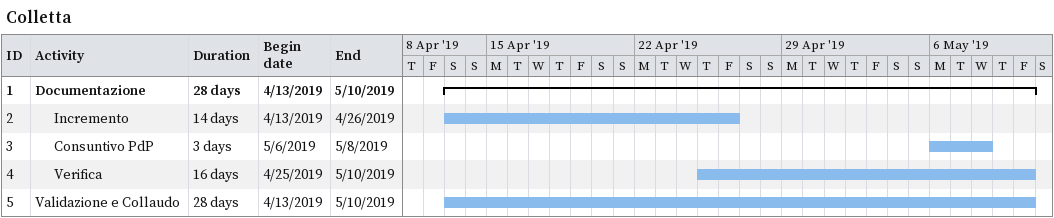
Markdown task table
Colletta

| ID | Level | Task | Duration | Start | Finish |
|---|---|---|---|---|---|
| 1 | 1 | **Documentazione** | 28d | 2019-04-13 | 2019-05-10 |
| 2 | 2 | Incremento | 14d | 2019-04-13 | 2019-04-26 |
| 3 | 2 | Consuntivo PdP | 3d | 2019-05-06 | 2019-05-08 |
| 4 | 2 | Verifica | 16d | 2019-04-25 | 2019-05-10 |
| 5 | 1 | Validazione e Collaudo | 28d | 2019-04-13 | 2019-05-10 |
